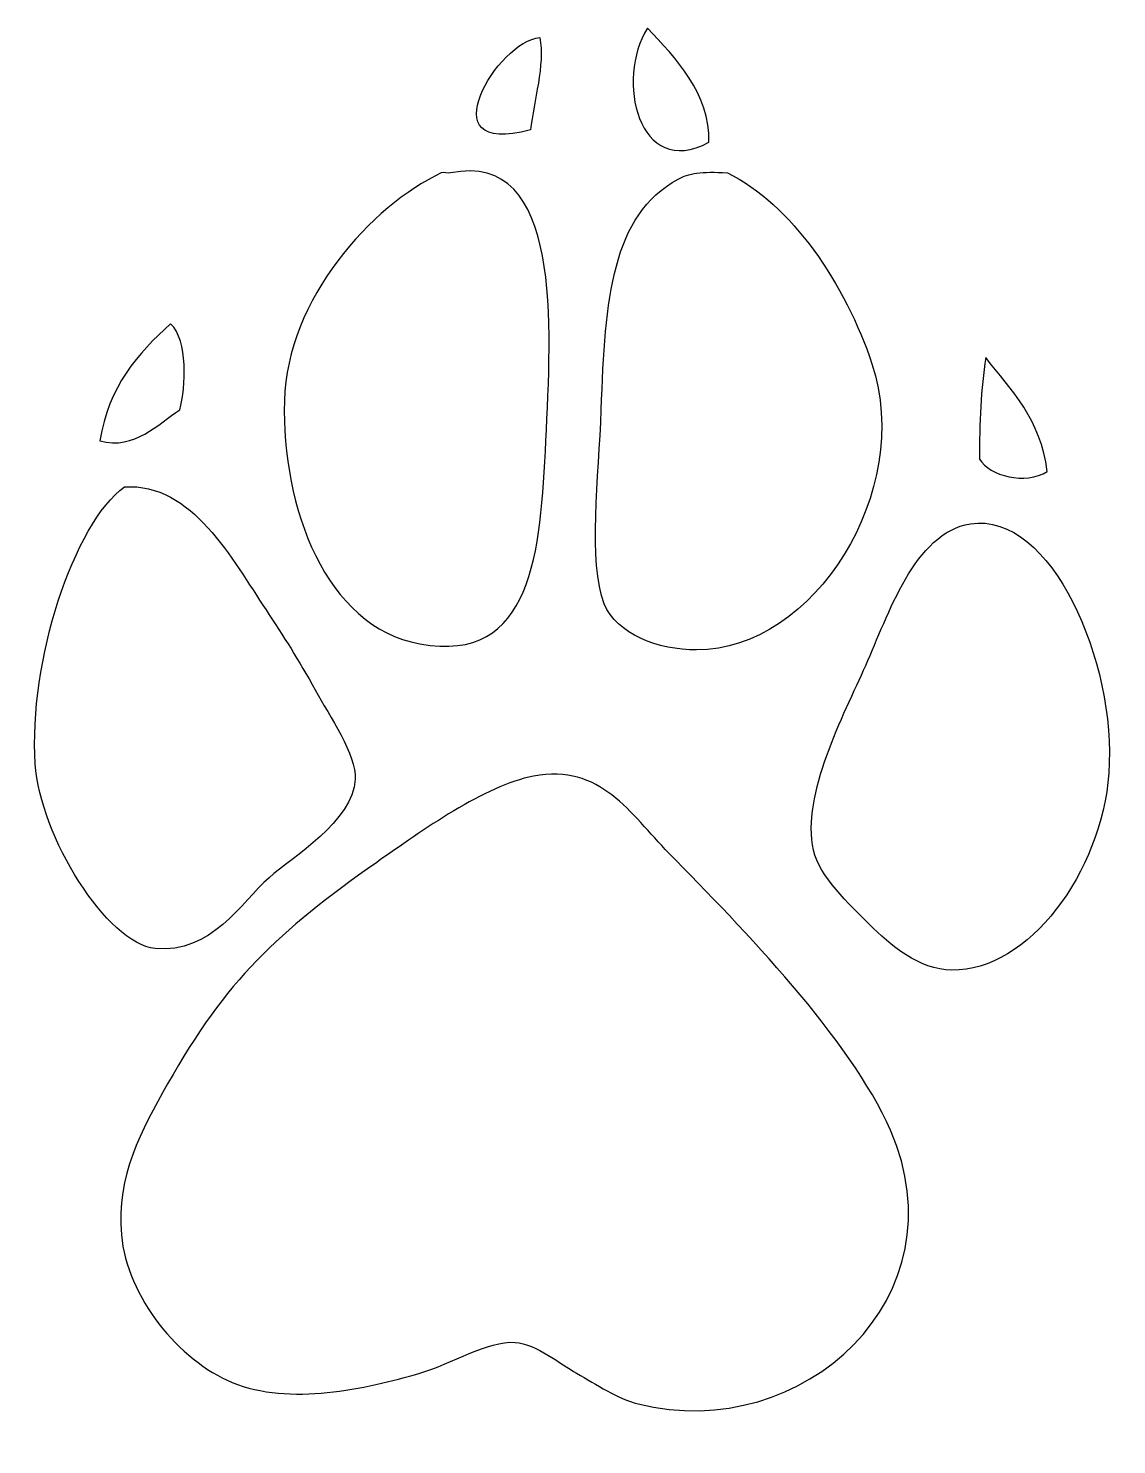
# Model space of a CAD drawing. Header units: centimetres. Extents: x -8.2 to 8.3, y -11 to 10.5.
import ezdxf

# ---------------------------------------------------------------- set-up
doc = ezdxf.new("R2010")
doc.units = ezdxf.units.CM
doc.header["$MEASUREMENT"] = 0
doc.layers.add('Layer 1', color=7, linetype='Continuous')

msp = doc.modelspace()

# ---------------------------------------------------------------- linework, layer by layer
at = {"layer": 'Layer 1'}
for points, knots in [([(-0.47091, 10.34177), (-1.0903, 10.30073), (-2.20195, 8.51006), (-0.61085, 8.94366), (-0.61085, 8.94366), (-0.56242, 9.38138), (-0.38902, 9.92759), (-0.47091, 10.34177)], [0, 0, 0, 0, 0.33333333, 0.33333333, 0.33333333, 0.33333333, 1, 1, 1, 1]), ([(1.16054, 10.48168), (1.58644, 10.04456), (2.11058, 9.48595), (2.09301, 8.75689), (2.09301, 8.75689), (1.01918, 8.17637), (0.67429, 9.72182), (1.16054, 10.48168), (1.16054, 10.48168), (1.16054, 10.48168), (1.16054, 10.48168), (1.16054, 10.48168)], [0, 0, 0, 0, 0.25, 0.25, 0.25, 0.25, 0.5, 0.5, 0.5, 0.5, 1, 1, 1, 1]), ([(-1.82256, 8.29093), (-0.11518, 8.63698), (-0.29761, 5.95487), (-0.37772, 4.23582), (-0.37772, 4.23582), (-0.45643, 2.54172), (-0.5787, 0.84484), (-2.28851, 1.15969), (-2.28851, 1.15969), (-3.72059, 1.42319), (-4.37851, 3.2241), (-4.33953, 4.84203), (-4.33953, 4.84203), (-4.30238, 6.3818), (-3.01317, 7.80198), (-1.96257, 8.29093), (-1.96257, 8.29093), (-1.9267, 8.30744), (-1.86158, 8.28294), (-1.82256, 8.29093), (-1.82256, 8.29093), (-1.82256, 8.29093), (-1.82256, 8.29093), (-1.82256, 8.29093)], [0, 0, 0, 0, 0.14285714, 0.14285714, 0.14285714, 0.14285714, 0.28571429, 0.28571429, 0.28571429, 0.28571429, 0.42857143, 0.42857143, 0.42857143, 0.42857143, 0.57142857, 0.57142857, 0.57142857, 0.57142857, 0.71428571, 0.71428571, 0.71428571, 0.71428571, 1, 1, 1, 1]), ([(2.37233, 8.29093), (1.97974, 8.32128), (1.78334, 8.28368), (1.62626, 8.19788), (1.62626, 8.19788), (0.62404, 7.64847), (0.5199, 6.40078), (0.46148, 4.70205), (0.46148, 4.70205), (0.42663, 3.69782), (0.25698, 2.39255), (0.5077, 1.76533), (0.5077, 1.76533), (0.69188, 1.30641), (1.32391, 1.06646), (1.906, 1.06646), (1.906, 1.06646), (3.68995, 1.06646), (5.20019, 3.4747), (4.56316, 5.40102), (4.56316, 5.40102), (4.16666, 6.60016), (3.33915, 7.82693), (2.37233, 8.29093), (2.37233, 8.29093), (2.37233, 8.29093), (2.37233, 8.29093), (2.37233, 8.29093)], [0, 0, 0, 0, 0.125, 0.125, 0.125, 0.125, 0.25, 0.25, 0.25, 0.25, 0.375, 0.375, 0.375, 0.375, 0.5, 0.5, 0.5, 0.5, 0.625, 0.625, 0.625, 0.625, 0.75, 0.75, 0.75, 0.75, 1, 1, 1, 1]), ([(-7.1361, 4.23587), (-7.00804, 5.05566), (-6.56039, 5.55559), (-6.06427, 6.00718), (-6.06427, 6.00718), (-5.79627, 5.74622), (-5.83607, 5.06264), (-5.92436, 4.70204), (-5.92436, 4.70204), (-6.25205, 4.49821), (-6.60882, 4.08686), (-7.1361, 4.23587), (-7.1361, 4.23587), (-7.1361, 4.23587), (-7.1361, 4.23587), (-7.1361, 4.23587)], [0, 0, 0, 0, 0.2, 0.2, 0.2, 0.2, 0.4, 0.4, 0.4, 0.4, 0.6, 0.6, 0.6, 0.6, 1, 1, 1, 1]), ([(6.28745, 5.49426), (6.67671, 4.99817), (7.12218, 4.55795), (7.21944, 3.76984), (7.21944, 3.76984), (6.89313, 3.55865), (6.34444, 3.70531), (6.19415, 3.95634), (6.19415, 3.95634), (6.19104, 4.50339), (6.21406, 5.02417), (6.28745, 5.49426), (6.28745, 5.49426), (6.28745, 5.49426), (6.28745, 5.49426), (6.28745, 5.49426)], [0, 0, 0, 0, 0.2, 0.2, 0.2, 0.2, 0.4, 0.4, 0.4, 0.4, 0.6, 0.6, 0.6, 0.6, 1, 1, 1, 1]), ([(-6.76309, 3.53669), (-7.53044, 2.98437), (-8.22076, 0.88366), (-8.11482, -0.65802), (-8.11482, -0.65802), (-8.03923, -1.75734), (-7.03384, -3.37738), (-6.29737, -3.45482), (-6.29737, -3.45482), (-5.45541, -3.54293), (-4.98406, -2.74865), (-4.57266, -2.3827), (-4.57266, -2.3827), (-4.21642, -2.06631), (-3.30062, -1.52942), (-3.26721, -0.89116), (-3.26721, -0.89116), (-3.24861, -0.52402), (-3.65599, 0.06499), (-3.87329, 0.46052), (-3.87329, 0.46052), (-4.12769, 0.92275), (-4.34811, 1.26589), (-4.61883, 1.67236), (-4.61883, 1.67236), (-5.1299, 2.43962), (-5.73961, 3.60466), (-6.76309, 3.53669), (-6.76309, 3.53669), (-6.76309, 3.53669), (-6.76309, 3.53669), (-6.76309, 3.53669)], [0, 0, 0, 0, 0.11111111, 0.11111111, 0.11111111, 0.11111111, 0.22222222, 0.22222222, 0.22222222, 0.22222222, 0.33333333, 0.33333333, 0.33333333, 0.33333333, 0.44444444, 0.44444444, 0.44444444, 0.44444444, 0.55555556, 0.55555556, 0.55555556, 0.55555556, 0.66666667, 0.66666667, 0.66666667, 0.66666667, 0.77777778, 0.77777778, 0.77777778, 0.77777778, 1, 1, 1, 1]), ([(6.05438, 2.97744), (5.20959, 2.84613), (4.80854, 1.58975), (4.46995, 0.83331), (4.46995, 0.83331), (4.13411, 0.08319), (3.49311, -1.12717), (3.67731, -1.96328), (3.67731, -1.96328), (3.7656, -2.36434), (4.22106, -2.78621), (4.51662, -3.08186), (4.51662, -3.08186), (4.8479, -3.4137), (5.27169, -3.77234), (5.77463, -3.78102), (5.77463, -3.78102), (6.93163, -3.80049), (8.04433, -2.30211), (8.15202, -0.79787), (8.15202, -0.79787), (8.27196, 0.88246), (7.28115, 3.16799), (6.05438, 2.97744), (6.05438, 2.97744), (6.05438, 2.97744), (6.05438, 2.97744), (6.05438, 2.97744)], [0, 0, 0, 0, 0.125, 0.125, 0.125, 0.125, 0.25, 0.25, 0.25, 0.25, 0.375, 0.375, 0.375, 0.375, 0.5, 0.5, 0.5, 0.5, 0.625, 0.625, 0.625, 0.625, 0.75, 0.75, 0.75, 0.75, 1, 1, 1, 1]), ([(-0.56425, -0.84452), (0.45339, -0.65045), (0.89879, -1.40988), (1.48685, -2.00967), (1.48685, -2.00967), (2.61808, -3.1637), (4.23137, -4.81711), (4.84251, -6.20461), (4.84251, -6.20461), (5.95069, -8.71942), (3.52928, -10.96925), (1.02058, -10.35296), (1.02058, -10.35296), (0.70517, -10.27552), (0.38955, -10.0562), (0.08848, -9.88687), (0.08848, -9.88687), (-0.15727, -9.74863), (-0.51535, -9.44602), (-0.84402, -9.42089), (-0.84402, -9.42089), (-1.25767, -9.38872), (-1.80456, -9.74545), (-2.28851, -9.88687), (-2.28851, -9.88687), (-3.10867, -10.12619), (-4.26122, -10.38278), (-5.13175, -10.02678), (-5.13175, -10.02678), (-5.93151, -9.69923), (-6.73145, -8.7308), (-6.80976, -7.78936), (-6.80976, -7.78936), (-6.8844, -6.88795), (-6.51144, -6.21572), (-6.11033, -5.50545), (-6.11033, -5.50545), (-5.2222, -3.93234), (-4.44679, -3.21104), (-2.94123, -2.14958), (-2.94123, -2.14958), (-2.26036, -1.66965), (-1.29934, -0.98483), (-0.56425, -0.84452), (-0.56425, -0.84452), (-0.56425, -0.84452), (-0.56425, -0.84452), (-0.56425, -0.84452)], [0, 0, 0, 0, 0.07692308, 0.07692308, 0.07692308, 0.07692308, 0.15384615, 0.15384615, 0.15384615, 0.15384615, 0.23076923, 0.23076923, 0.23076923, 0.23076923, 0.30769231, 0.30769231, 0.30769231, 0.30769231, 0.38461538, 0.38461538, 0.38461538, 0.38461538, 0.46153846, 0.46153846, 0.46153846, 0.46153846, 0.53846154, 0.53846154, 0.53846154, 0.53846154, 0.61538462, 0.61538462, 0.61538462, 0.61538462, 0.69230769, 0.69230769, 0.69230769, 0.69230769, 0.76923077, 0.76923077, 0.76923077, 0.76923077, 0.84615385, 0.84615385, 0.84615385, 0.84615385, 1, 1, 1, 1])]:
    msp.add_open_spline(points, degree=3, knots=knots, dxfattribs=at)

doc.saveas('drawing.dxf')
